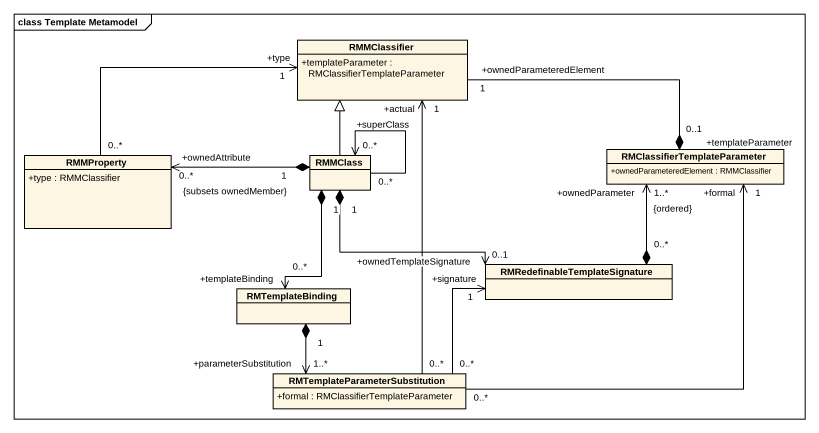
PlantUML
@startuml
mainframe class Template Metamodel
hide circle
hide empty members
skinparam classAttributeIconSize 0
class RMMClassifier {
  +templateParameter : RMClassifierTemplateParameter
}
class RMMProperty {
  +type : RMMClassifier
}
class RMMClass
class "RMClassifierTemplateParameter" as RMClassifierTemplateParamete {
  +ownedParameteredElement : RMMClassifier
}
class "RMRedefinableTemplateSignature" as RMRedefinableTemplateSignatu
class RMTemplateBinding
class "RMTemplateParameterSubstitution" as RMTemplateParameterSubstitut {
  +formal : RMClassifierTemplateParameter
}
RMMClassifier "+ownedParameteredElement\n1" -right-* "+templateParameter\n0..1" RMClassifierTemplateParamete
RMMProperty "0..*" -right-> "+type\n1" RMMClassifier
RMMClass -up-|> RMMClassifier
RMMClass "1" *-left-> "+ownedAttribute\n0..*\n{subsets ownedMember}" RMMProperty
RMMClass "0..*" --> "+superClass\n0..*" RMMClass
RMMClass "1" *-right-> "+ownedTemplateSignature\n0..1" RMRedefinableTemplateSignatu
RMMClass "1" *--> "+templateBinding\n0..*" RMTemplateBinding
RMRedefinableTemplateSignatu "0..*" *-up-> "+ownedParameter\n1..*\n{ordered}" RMClassifierTemplateParamete
RMTemplateBinding "1" *--> "+parameterSubstitution\n1..*" RMTemplateParameterSubstitut
RMTemplateParameterSubstitut "0..*" -up-> "+actual\n1" RMMClassifier
RMTemplateParameterSubstitut "0..*" -up-> "+formal\n1" RMClassifierTemplateParamete
RMTemplateParameterSubstitut "0..*" -right-> "+signature\n1" RMRedefinableTemplateSignatu
@enduml
